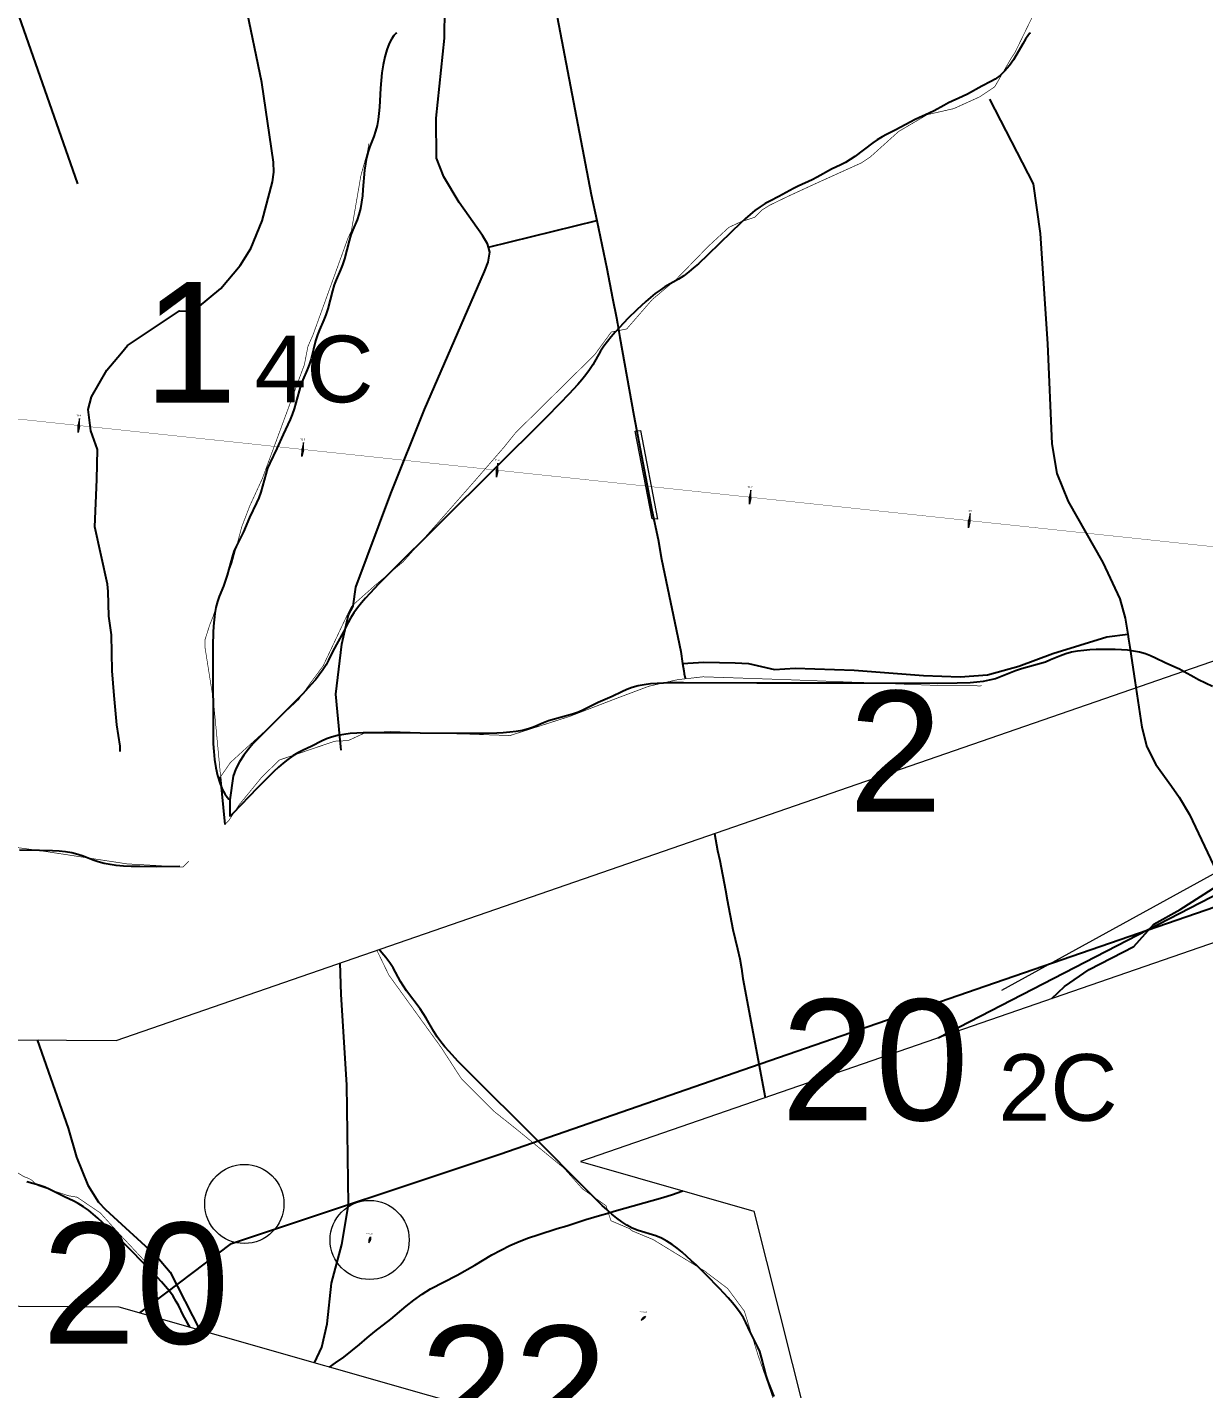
# Model space of a CAD drawing. Header units: metres. Extents: x -4 to 509425, y 7549 to 4732445.
# Drawn here: x 477752 to 479515, y 4719597 to 4721639 of the extents above; entities that cross this region are included whole.
import ezdxf

# ---------------------------------------------------------------- set-up
doc = ezdxf.new("R2010")
doc.units = ezdxf.units.M
doc.header["$LTSCALE"] = 0.01
doc.header["$MEASUREMENT"] = 0
doc.layers.get('0').update_dxf_attribs({"lineweight": 0})
for name, color, linetype in [('-----caminos burgos', 2, 'Continuous'), ('_00_LE_BURGOS', 1, 'Continuous'), ('_ARROYOS CHE', 70, 'Continuous'), ('autovias y carreteras CyL', 2, 'Continuous'), ('cauces CHE', 4, 'Continuous'), ('Lineas electricas aereas', 30, 'Continuous'), ('Placemark', 7, 'Continuous')]:
    doc.layers.add(name, color=color, linetype=linetype)
for name, color, linetype, lineweight in [('-LINEAQ AUXILIAR', 252, 'Continuous', 0), ('Apoyos__ptw_', 7, 'Continuous', 0), ('Carretera__ptw_', 32, 'Continuous', 0), ('Denominación apoyos__ptw_', 7, 'Continuous', 0), ('LEAR TRAMOS AEREOS', 2, 'Continuous', 0), ('LEAR TRAMOS AEREOS TEXTO', 2, 'Continuous', 0), ('NUMERO CIRCUITOS', 6, 'Continuous', 0), ('VCRB TEXTOS', 7, 'Continuous', 0), ('VCRB TRAMOS AEREOS', 2, 'Continuous', 0)]:
    doc.layers.add(name, color=color, linetype=linetype, lineweight=lineweight)
doc.styles.add('SOLARIA 2', font='arial.ttf')
doc.styles.get("Standard").update_dxf_attribs({"font": 'arial.ttf'})

msp = doc.modelspace()

# ---------------------------------------------------------------- linework, layer by layer
at = {"layer": '-----caminos burgos'}
for points in [[(478443, 4721309.099, 662.621), (478441.8, 4721313.799, 662.796), (478434.1, 4721326.6, 662.811), (478399.3, 4721375.699, 663.407), (478376.3, 4721414.499, 663.283), (478365, 4721442.399, 663.205), (478364.5, 4721502.399, 663.666), (478377, 4721622.399, 664.654), (478377.7, 4721667.499, 665.023), (478381.2, 4721682.099, 665.077), (478387.5, 4721686.699, 664.764), (478443.5, 4721708.799, 664.409), (478530.3, 4721735.699, 666.867)], [(477891, 4720552.6, 659.404), (477891, 4720560.599, 659.448), (477886, 4720592.6, 659.169), (477882, 4720636.6, 659.374), (477879, 4720673.6, 660.137), (477878, 4720727.599, 664.085), (477874, 4720755.599, 665.924), (477873, 4720792.6, 666.862), (477872, 4720803.599, 667.063), (477853, 4720889.599, 667.706), (477856, 4720960.599, 669.017), (477857, 4721005.599, 668.914), (477847, 4721033.6, 669.777), (477843, 4721065.599, 670.089), (477848, 4721084.599, 669.754), (477871, 4721124.6, 668.102), (477893, 4721150.599, 666.297), (477902, 4721161.599, 665.962), (477979.9, 4721213.299, 665.669), (477992.999, 4721212.799, 664.108), (478007.1, 4721218.099, 663.95), (478041.9, 4721246.7, 663.894), (478070.8, 4721281.499, 664.385), (478086.9, 4721306.799, 665.012), (478103.9, 4721348.599, 665.09), (478119.6, 4721406.699, 665.5), (478121.6, 4721421.599, 665.928), (478121, 4721436.599, 666.443), (478103.2, 4721555.799, 666.645), (478078.9, 4721673.599, 666.297)], [(479193.872, 4721530.771, 665.482), (479259.3, 4721403.999, 665.853), (479269.9, 4721329.399, 665.545), (479281.2, 4721163.999, 664.999), (479287.7, 4721013.699, 664.282), (479295.2, 4720969.3, 663.856), (479312.2, 4720927.599, 663.584), (479363.8, 4720835.899, 663.387), (479389.4, 4720781.499, 661.97), (479397.6, 4720752.5, 662.175), (479401.3, 4720728.499, 661.971)], [(478443, 4721309.099, 662.621), (478605.4, 4721348.799, 663.552)], [(478220.344, 4720574.804, 660.348), (478214.3, 4720638.599, 660.443), (478223.4, 4720713.3, 660.8), (478233.3, 4720757.299, 660.863), (478240.3, 4720770.599, 661.047), (478244.4, 4720798.8, 660.768), (478296.7, 4720939.699, 660.852), (478347.4, 4721065.199, 661.595), (478437.3, 4721272.399, 662.119), (478442.4, 4721286.6, 662.212), (478444.9, 4721301.399, 662.492), (478443, 4721309.099, 662.621)], [(479287.468, 4720181.968, 663.53), (479306.4, 4720200.199, 663.405), (479343.6, 4720225.599, 663.635), (479410.5, 4720259.999, 662.954), (479440.3, 4720293.599, 662.726), (479479.8, 4720315.499, 662.734), (480690.711, 4721090.194, 667.237)], [(478734, 4720684.6, 662.007), (478766, 4720686.599, 662.187), (478813, 4720685.599, 661.683), (478833, 4720684.599, 661.673), (478872, 4720675.599, 661.773), (478903, 4720677.599, 661.804), (478991, 4720674.6, 661.789), (479095, 4720666.599, 661.791), (479150, 4720664.599, 661.899), (479191, 4720667.6, 661.819), (479238, 4720680.599, 661.918), (479289, 4720699.599, 662.033), (479370, 4720724.599, 662.035), (479401.3, 4720728.499, 661.971)], [(479401.3, 4720728.499, 661.971), (479402.445, 4720721.007, 661.85)], [(479402.445, 4720721.007, 661.85), (479404.295, 4720708.899, 661.941)], [(479404.295, 4720708.899, 661.941), (479406.34, 4720695.519, 662.036)], [(479406.34, 4720695.519, 662.036), (479411.887, 4720659.15, 661.845), (479411.895, 4720659.094, 661.845)], [(479411.895, 4720659.094, 661.845), (479422.6, 4720588.899, 661.823), (479429.9, 4720559.699, 661.986), (479443.4, 4720532.799, 662.118), (479466.739, 4720500.284, 662.108)], [(479411.895, 4720659.094, 661.845), (479422.6, 4720588.899, 661.823), (479429.9, 4720559.699, 661.986), (479443.4, 4720532.799, 662.118), (479466.739, 4720500.284, 662.108)], [(478221.785, 4720559.599, 660.585), (478220.344, 4720574.804, 660.348)], [(478222.28, 4720554.367, 660.713), (478222.263, 4720554.554, 660.713), (478221.785, 4720559.599, 660.585)], [(479117.268, 4720123.123, 663.947), (479762.1, 4720456.099, 663.977), (479818.4, 4720477.499, 664.125), (479899.5, 4720503.499, 663.306), (480061.3, 4720558.899, 663.495), (480076.1, 4720561.7, 663.584), (480091.2, 4720561.999, 663.646), (480151.3, 4720558.299, 663.792), (480269.5, 4720535.599, 664.206), (480291.905, 4720529.242, 664.34)], [(479466.739, 4720500.284, 662.108), (479478.5, 4720483.899, 662.03), (479493.9, 4720458.099, 662.101), (479543.4, 4720353.399, 662.69)], [(478182.075, 4719635.638, 666.528), (478193.115, 4719659.39, 666.348), (478201.112, 4719694.327, 666.005), (478207.847, 4719755.361, 666.308), (478223.1, 4719812.999, 665.978), (478233.4, 4719872.5, 665.52), (478230.999, 4720052.799, 664.114), (478222.5, 4720188.099, 662.755), (478220.923, 4720235.507, 662.507)], [(477766.764, 4720120.082, 659.822), (477812.9, 4719987.599, 660.961), (477825.8, 4719944.199, 661.903), (477842.8, 4719902.299, 662.647), (477858.7, 4719876.799, 663.054), (477868.9, 4719865.699, 663.018), (477946.5, 4719794.699, 663.875), (477966.2, 4719771.899, 664.385), (478010.441, 4719684.716, 665.686)]]:
    msp.add_polyline3d(points, dxfattribs=at)
at = {"layer": '-LINEAQ AUXILIAR'}
msp.add_line((479859.597, 4720550.43), (479211.797, 4720193.901), dxfattribs=at)
msp.add_line((479859.597, 4720550.43), (479211.797, 4720193.901), dxfattribs=at)
at = {"color": 5}
for points in [[(490840.266, 4717243.146), (484895.504, 4717739.237), (483607.637, 4717664), (483465.041, 4717952.185), (479025.126, 4718116.267), (478713.772, 4718728.814), (478509.323, 4719542.064), (477889.601, 4719719.27), (475567.498, 4719734.471), (475570.116, 4720134.463), (477885.142, 4720119.308), (481205.446, 4721268.321)], [(481205.446, 4721268.321), (481336.779, 4720890.497), (478580.819, 4719937.652), (478841.025, 4719863.247), (479090.734, 4718869.963), (479275.072, 4718507.303), (483717.896, 4718343.114), (483848.697, 4718078.765), (484900.497, 4718140.211), (490826.186, 4717645.711)]]:
    msp.add_lwpolyline(points, dxfattribs=at)
at = {"layer": '_00_LE_BURGOS', "color": 2, "linetype": 'Continuous', "const_width": 2}
msp.add_lwpolyline([(477920.538, 4719710.424), (478058.1, 4719814.5), (478460.2, 4719948.8), (478824.495, 4720074.957), (479174.3, 4720196.2), (479546.284, 4720324.623), (479892.8, 4720444.3), (480261.662, 4720570.983), (480664.356, 4720709.285), (481039.451, 4720838.108), (481321.338, 4720934.92)], dxfattribs=at)
at = {"layer": '_00_LE_BURGOS', "color": 1, "linetype": 'Continuous', "const_width": 2}
msp.add_lwpolyline([(477920.538, 4719710.424), (478058.1, 4719814.5), (478460.2, 4719948.8), (478824.495, 4720074.957), (479174.3, 4720196.2), (479546.284, 4720324.623), (479892.8, 4720444.3), (480261.662, 4720570.983), (480664.356, 4720709.285), (481039.451, 4720838.108), (481321.338, 4720934.92)], dxfattribs=at)
at = {"layer": '_ARROYOS CHE', "const_width": 1}
for points in [[(478041.582, 4720514.762), (478056.383, 4720536.062), (478106.484, 4720581.861), (478158.785, 4720630.561), (478174.685, 4720653.161), (478195.186, 4720680.761), (478232.587, 4720759.861), (478238.088, 4720770.561), (478262.788, 4720792.561), (478273.588, 4720802.161), (478315.389, 4720837.261), (478370.291, 4720898.86), (478392.991, 4720924.76), (478423.392, 4720959.36), (478466.393, 4721008.96), (478483.894, 4721030.76), (478602.296, 4721147.66), (478627.097, 4721181.56), (478650.297, 4721186.259), (478688.698, 4721230.459), (478723.599, 4721259.759), (478755.5, 4721292.559), (478764.2, 4721301.559), (478772.9, 4721310.459), (478783.1, 4721319.859), (478793.301, 4721329.259), (478803.501, 4721338.659), (478812.601, 4721342.859), (478821.601, 4721347.059), (478831.801, 4721350.358), (478841.901, 4721353.658), (478853.001, 4721364.558), (478864.402, 4721371.658), (478873.502, 4721376.158), (478882.602, 4721380.558), (478891.702, 4721384.958), (478893.002, 4721385.558), (478932.202, 4721403.658), (479002.203, 4721435.357), (479015.604, 4721444.357), (479057.804, 4721482.357), (479100.805, 4721507.657), (479140.405, 4721516.656), (479178.806, 4721534.056), (479202.006, 4721549.556), (479224.907, 4721589.456), (479232.607, 4721601.556), (479261.609, 4721661.156)], [(478041.582, 4720514.762), (478030.884, 4720628.562), (478018.086, 4720709.163), (478018.186, 4720720.163), (478025.186, 4720742.063), (478030.487, 4720755.463), (478039.487, 4720784.463), (478042.587, 4720792.563), (478058.588, 4720834.763), (478073.389, 4720889.764), (478085.39, 4720921.064), (478103.991, 4720961.464), (478167.094, 4721132.564), (478172.495, 4721160.164), (478179.995, 4721177.164), (478221.697, 4721292.564), (478232.298, 4721322.064), (478237.598, 4721333.264), (478251.8, 4721416.065), (478261.401, 4721450.665), (478263.901, 4721464.365)], [(476897.409, 4720789.772), (476910.382, 4720785.075), (476961.982, 4720763.974), (476999.082, 4720751.374), (477020.282, 4720740.974), (477045.182, 4720733.273), (477078.382, 4720727.873), (477115.582, 4720721.873), (477217.682, 4720716.271), (477283.583, 4720716.771), (477392.983, 4720729.27), (477420.884, 4720737.569), (477423.984, 4720732.369), (477440.083, 4720723.669), (477475.083, 4720678.469), (477480.283, 4720666.468), (477628.879, 4720451.766), (477652.379, 4720425.565), (477673.379, 4720416.865), (477770.079, 4720403.964), (477892.979, 4720385.262), (477901.479, 4720383.962), (477985.379, 4720379.261), (477993.734, 4720388.026)], [(478048.281, 4720443.261), (478053.781, 4720448.861), (478069.881, 4720473.261), (478103.382, 4720514.161), (478129.683, 4720539.761), (478212.684, 4720567.96), (478232.684, 4720568.86), (478257.384, 4720580.16), (478294.984, 4720582.559), (478392.985, 4720579.258), (478475.385, 4720576.457), (478564.486, 4720605.057), (478639.587, 4720633.956), (478683.687, 4720650.456), (478726.588, 4720660.255), (478753.188, 4720663.255), (478764.688, 4720664.555), (478892.988, 4720660.153), (479111.489, 4720651.751), (479180.589, 4720650.95), (479182.389, 4720651.45)], [(478275.754, 4720254.482), (478293.678, 4720217.357), (478372.376, 4720108.356), (478392.975, 4720076.455), (478402.475, 4720061.755), (478452.374, 4720012.054), (478482.474, 4719988.154), (478555.773, 4719928.053), (478583.673, 4719896.852), (478619.272, 4719871.251), (478626.672, 4719848.751), (478654.672, 4719836.851), (478658.472, 4719833.551), (478690.072, 4719820.45), (478735.671, 4719792.55), (478766.571, 4719773.649), (478801.471, 4719747.249), (478826.67, 4719713.148), (478846.969, 4719647.548), (478880.167, 4719552.147)], [(477525.07, 4719977.164), (477526.17, 4719976.464), (477641.77, 4719971.163), (477653.47, 4719970.463), (477677.67, 4719957.962), (477705.57, 4719938.362), (477726.77, 4719927.362), (477746.469, 4719915.061), (477752.369, 4719912.861), (477757.369, 4719910.461), (477767.869, 4719901.261), (477813.669, 4719886.26), (477826.569, 4719884.06), (477861.269, 4719860.46), (477892.868, 4719825.659), (477892.968, 4719825.559), (477923.868, 4719792.559), (477923.968, 4719792.459), (477968.267, 4719739.558), (477993.397, 4719689.59)]]:
    msp.add_lwpolyline(points, dxfattribs=at)
at = {"layer": 'Apoyos__ptw_', "linetype": 'Continuous', "flags": 128}
for points in [[(477830.216, 4721051.952), (477828.201, 4721042.512), (477830.19, 4721042.3), (477827.989, 4721040.524), (477829.977, 4721040.311), (477827.963, 4721030.872), (477827.989, 4721040.524), (477828.201, 4721042.512), (477829.977, 4721040.311), (477830.19, 4721042.3)], [(478165.811, 4721016.081), (478163.797, 4721006.642), (478165.785, 4721006.429), (478163.584, 4721004.653), (478165.573, 4721004.441), (478163.558, 4720995.001), (478163.584, 4721004.653), (478163.797, 4721006.642), (478165.573, 4721004.441), (478165.785, 4721006.429)], [(478457.324, 4720984.922), (478455.31, 4720975.483), (478457.298, 4720975.271), (478455.097, 4720973.494), (478457.086, 4720973.282), (478455.071, 4720963.843), (478455.097, 4720973.494), (478455.31, 4720975.483), (478457.086, 4720973.282), (478457.298, 4720975.271)], [(478836.324, 4720944.413), (478834.309, 4720934.973), (478836.298, 4720934.761), (478834.097, 4720932.985), (478836.086, 4720932.772), (478834.071, 4720923.333), (478834.097, 4720932.985), (478834.309, 4720934.973), (478836.086, 4720932.772), (478836.298, 4720934.761)], [(479164.985, 4720909.284), (479162.97, 4720899.844), (479164.959, 4720899.632), (479162.758, 4720897.856), (479164.746, 4720897.643), (479162.732, 4720888.204), (479162.758, 4720897.856), (479162.97, 4720899.844), (479164.746, 4720897.643), (479164.959, 4720899.632)]]:
    msp.add_lwpolyline(points, close=True, dxfattribs=at)
at = {"layer": 'Apoyos__ptw_', "color": 2, "linetype": 'Continuous', "flags": 128}
for points in [[(478263.654, 4719815.439), (478265.633, 4719818.721), (478263.71, 4719819.271), (478266.183, 4719820.644), (478264.26, 4719821.194), (478266.238, 4719824.477), (478266.183, 4719820.644), (478265.633, 4719818.721), (478264.26, 4719821.194), (478263.71, 4719819.271)], [(478671.87, 4719699.456), (478675.152, 4719701.242), (478673.76, 4719702.678), (478676.588, 4719702.633), (478675.197, 4719704.07), (478678.479, 4719705.855), (478676.588, 4719702.633), (478675.152, 4719701.242), (478675.197, 4719704.07), (478673.76, 4719702.678)]]:
    msp.add_lwpolyline(points, close=True, dxfattribs=at)
at = {"layer": 'autovias y carreteras CyL'}
for points in [[(478530.3, 4721735.699, 666.867), (478597.2, 4721387.899, 663.885), (478605.4, 4721348.799, 663.552)], [(478530.3, 4721735.699, 666.867), (478597.2, 4721387.899, 663.885), (478605.4, 4721348.799, 663.552)], [(478605.4, 4721348.799, 663.552), (478620.4, 4721276.8, 662.922), (478629, 4721232.299, 662.763), (478635, 4721202.799, 662.537), (478636.47, 4721194.495, 662.473)], [(478605.4, 4721348.799, 663.552), (478620.4, 4721276.8, 662.922), (478629, 4721232.299, 662.763), (478635, 4721202.799, 662.537), (478636.47, 4721194.495, 662.473)], [(478636.47, 4721194.495, 662.473), (478640.187, 4721173.497, 662.413)], [(478636.47, 4721194.495, 662.473), (478640.187, 4721173.497, 662.413)], [(478640.187, 4721173.497, 662.413), (478660.9, 4721056.499, 661.87), (478688, 4720914.6, 661.931), (478697.4, 4720870.499, 661.87), (478702.5, 4720840.8, 661.77), (478731.5, 4720702.699, 661.915), (478734, 4720684.6, 662.007)], [(478640.187, 4721173.497, 662.413), (478660.9, 4721056.499, 661.87), (478688, 4720914.6, 661.931), (478697.4, 4720870.499, 661.87), (478702.5, 4720840.8, 661.77), (478731.5, 4720702.699, 661.915), (478734, 4720684.6, 662.007)], [(478734, 4720684.6, 662.007), (478735.791, 4720673.345, 661.962)], [(478734, 4720684.6, 662.007), (478735.791, 4720673.345, 661.962)], [(478735.791, 4720673.345, 661.962), (478736.489, 4720668.959, 661.976)], [(478735.791, 4720673.345, 661.962), (478736.489, 4720668.959, 661.976)], [(478736.489, 4720668.959, 661.976), (478737.723, 4720662.723, 662.031)], [(478736.489, 4720668.959, 661.976), (478737.723, 4720662.723, 662.031)], [(478781.662, 4720429.555, 662.148), (478786.5, 4720403.899, 662.151), (478789.7, 4720389.2, 662.295), (478798.1, 4720344.799, 662.566), (478800.6, 4720330, 662.497), (478809.3, 4720285.499, 662.933), (478816.4, 4720256.399, 663.093), (478819.6, 4720241.699, 663.209), (478822.4, 4720226.899, 663.312), (478824.1, 4720212, 663.482), (478857.874, 4720033.441, 665.158)], [(478781.662, 4720429.555, 662.148), (478786.5, 4720403.899, 662.151), (478789.7, 4720389.2, 662.295), (478798.1, 4720344.799, 662.566), (478800.6, 4720330, 662.497), (478809.3, 4720285.499, 662.933), (478816.4, 4720256.399, 663.093), (478819.6, 4720241.699, 663.209), (478822.4, 4720226.899, 663.312), (478824.1, 4720212, 663.482), (478857.874, 4720033.441, 665.158)], [(478620.5, 4719859.799, 666.351), (478631.614, 4719862.948, 665.838), (478704.5, 4719883.6, 665.904), (478718.9, 4719888.099, 665.948), (478733, 4719893.199, 665.78), (478734.618, 4719893.674, 665.796)], [(478620.5, 4719859.799, 666.351), (478631.614, 4719862.948, 665.838), (478704.5, 4719883.6, 665.904), (478718.9, 4719888.099, 665.948), (478733, 4719893.199, 665.78), (478734.618, 4719893.674, 665.796)], [(478204.623, 4719629.191, 666.242), (478214, 4719635.9, 666.205), (478226.5, 4719644.2, 665.92), (478249.9, 4719663.099, 665.658), (478261.1, 4719673.1, 665.572), (478272.7, 4719682.6, 665.368), (478296.5, 4719700.999, 665.281), (478319.5, 4719720.5, 664.992), (478331.3, 4719729.799, 664.956), (478343.5, 4719738.499, 664.763), (478356.1, 4719746.899, 664.842), (478396.2, 4719767.399, 664.482), (478422.4, 4719782.299, 664.483), (478448.3, 4719797.599, 664.533), (478461.5, 4719804.899, 664.644), (478475.1, 4719811.499, 664.695), (478488.9, 4719817.499, 664.541), (478502.9, 4719822.999, 664.706), (478517.1, 4719827.799, 664.819), (478545.8, 4719836.899, 665.18), (478560.3, 4719840.999, 665.349), (478588.8, 4719850.699, 665.899), (478612.9, 4719857.599, 666.26)], [(478204.623, 4719629.191, 666.242), (478214, 4719635.9, 666.205), (478226.5, 4719644.2, 665.92), (478249.9, 4719663.099, 665.658), (478261.1, 4719673.1, 665.572), (478272.7, 4719682.6, 665.368), (478296.5, 4719700.999, 665.281), (478319.5, 4719720.5, 664.992), (478331.3, 4719729.799, 664.956), (478343.5, 4719738.499, 664.763), (478356.1, 4719746.899, 664.842), (478396.2, 4719767.399, 664.482), (478422.4, 4719782.299, 664.483), (478448.3, 4719797.599, 664.533), (478461.5, 4719804.899, 664.644), (478475.1, 4719811.499, 664.695), (478488.9, 4719817.499, 664.541), (478502.9, 4719822.999, 664.706), (478517.1, 4719827.799, 664.819), (478545.8, 4719836.899, 665.18), (478560.3, 4719840.999, 665.349), (478588.8, 4719850.699, 665.899), (478612.9, 4719857.599, 666.26)], [(478612.9, 4719857.599, 666.26), (478620.5, 4719859.799, 666.351)], [(478612.9, 4719857.599, 666.26), (478620.5, 4719859.799, 666.351)]]:
    msp.add_polyline3d(points, dxfattribs=at)
at = {"layer": 'Carretera__ptw_', "linetype": 'Continuous', "flags": 128}
msp.add_lwpolyline([(478688.384, 4720901.333), (478663.073, 4721032.953), (478663.073, 4721032.953), (478663.073, 4721032.953), (478663.073, 4721032.953), (478663.073, 4721032.954), (478663.073, 4721032.954), (478663.073, 4721032.954), (478663.073, 4721032.954), (478663.073, 4721032.954), (478663.073, 4721032.954), (478663.073, 4721032.954), (478663.073, 4721032.954), (478663.073, 4721032.954), (478663.073, 4721032.954), (478663.073, 4721032.954), (478663.073, 4721032.954), (478663.073, 4721032.954), (478663.073, 4721032.954), (478663.073, 4721032.954), (478663.073, 4721032.954), (478663.073, 4721032.954), (478663.073, 4721032.954), (478663.073, 4721032.954), (478663.073, 4721032.954), (478663.073, 4721032.954), (478663.073, 4721032.954), (478663.073, 4721032.954), (478663.073, 4721032.954), (478663.074, 4721032.954), (478663.074, 4721032.954), (478663.074, 4721032.954), (478663.074, 4721032.954), (478671.135, 4721034.181), (478671.136, 4721034.181), (478671.136, 4721034.181), (478671.136, 4721034.181), (478671.136, 4721034.181), (478671.136, 4721034.181), (478671.136, 4721034.181), (478671.136, 4721034.181), (478671.136, 4721034.181), (478671.136, 4721034.181), (478671.136, 4721034.181), (478671.136, 4721034.181), (478671.136, 4721034.181), (478671.136, 4721034.181), (478671.136, 4721034.181), (478671.136, 4721034.181), (478671.136, 4721034.181), (478671.136, 4721034.181), (478671.136, 4721034.181), (478671.136, 4721034.181), (478671.136, 4721034.181), (478671.136, 4721034.181), (478671.136, 4721034.181), (478671.137, 4721034.181), (478671.137, 4721034.181), (478671.137, 4721034.181), (478671.137, 4721034.181), (478671.137, 4721034.181), (478671.137, 4721034.181), (478671.137, 4721034.18), (478696.198, 4720901.16), (478696.198, 4720901.16), (478696.198, 4720901.16), (478696.198, 4720901.16), (478696.198, 4720901.16), (478696.198, 4720901.16), (478696.198, 4720901.16), (478696.198, 4720901.16), (478696.198, 4720901.16), (478696.198, 4720901.16), (478696.198, 4720901.16), (478696.198, 4720901.16), (478696.198, 4720901.16), (478696.198, 4720901.16), (478696.198, 4720901.16), (478696.198, 4720901.16), (478696.198, 4720901.16), (478696.198, 4720901.16), (478696.198, 4720901.16), (478696.198, 4720901.16), (478696.198, 4720901.16), (478696.198, 4720901.159), (478696.198, 4720901.159), (478696.198, 4720901.159), (478696.198, 4720901.159), (478696.198, 4720901.159), (478696.198, 4720901.159), (478696.198, 4720901.159), (478696.198, 4720901.159), (478696.198, 4720901.159), (478696.198, 4720901.159), (478696.198, 4720901.159), (478696.197, 4720901.159), (478696.197, 4720901.159), (478696.197, 4720901.159), (478688.384, 4720901.333)], dxfattribs=at)
msp.add_lwpolyline([(478688.384, 4720901.333), (478663.073, 4721032.953), (478663.073, 4721032.953), (478663.073, 4721032.953), (478663.073, 4721032.953), (478663.073, 4721032.954), (478663.073, 4721032.954), (478663.073, 4721032.954), (478663.073, 4721032.954), (478663.073, 4721032.954), (478663.073, 4721032.954), (478663.073, 4721032.954), (478663.073, 4721032.954), (478663.073, 4721032.954), (478663.073, 4721032.954), (478663.073, 4721032.954), (478663.073, 4721032.954), (478663.073, 4721032.954), (478663.073, 4721032.954), (478663.073, 4721032.954), (478663.073, 4721032.954), (478663.073, 4721032.954), (478663.073, 4721032.954), (478663.073, 4721032.954), (478663.073, 4721032.954), (478663.073, 4721032.954), (478663.073, 4721032.954), (478663.073, 4721032.954), (478663.073, 4721032.954), (478663.074, 4721032.954), (478663.074, 4721032.954), (478663.074, 4721032.954), (478663.074, 4721032.954), (478671.135, 4721034.181), (478671.136, 4721034.181), (478671.136, 4721034.181), (478671.136, 4721034.181), (478671.136, 4721034.181), (478671.136, 4721034.181), (478671.136, 4721034.181), (478671.136, 4721034.181), (478671.136, 4721034.181), (478671.136, 4721034.181), (478671.136, 4721034.181), (478671.136, 4721034.181), (478671.136, 4721034.181), (478671.136, 4721034.181), (478671.136, 4721034.181), (478671.136, 4721034.181), (478671.136, 4721034.181), (478671.136, 4721034.181), (478671.136, 4721034.181), (478671.136, 4721034.181), (478671.136, 4721034.181), (478671.136, 4721034.181), (478671.136, 4721034.181), (478671.137, 4721034.181), (478671.137, 4721034.181), (478671.137, 4721034.181), (478671.137, 4721034.181), (478671.137, 4721034.181), (478671.137, 4721034.181), (478671.137, 4721034.18), (478696.198, 4720901.16), (478696.198, 4720901.16), (478696.198, 4720901.16), (478696.198, 4720901.16), (478696.198, 4720901.16), (478696.198, 4720901.16), (478696.198, 4720901.16), (478696.198, 4720901.16), (478696.198, 4720901.16), (478696.198, 4720901.16), (478696.198, 4720901.16), (478696.198, 4720901.16), (478696.198, 4720901.16), (478696.198, 4720901.16), (478696.198, 4720901.16), (478696.198, 4720901.16), (478696.198, 4720901.16), (478696.198, 4720901.16), (478696.198, 4720901.16), (478696.198, 4720901.16), (478696.198, 4720901.16), (478696.198, 4720901.159), (478696.198, 4720901.159), (478696.198, 4720901.159), (478696.198, 4720901.159), (478696.198, 4720901.159), (478696.198, 4720901.159), (478696.198, 4720901.159), (478696.198, 4720901.159), (478696.198, 4720901.159), (478696.198, 4720901.159), (478696.198, 4720901.159), (478696.197, 4720901.159), (478696.197, 4720901.159), (478696.197, 4720901.159), (478688.384, 4720901.333)], dxfattribs=at)
at = {"layer": 'cauces CHE'}
for points in [[(478305.506, 4721630.078), (478304.01, 4721629.204), (478301.332, 4721626.109), (478297.922, 4721621.021), (478294.306, 4721614.136), (478290.7, 4721604.858), (478287.658, 4721594.142), (478285.222, 4721582.505), (478283.369, 4721570.49), (478282.051, 4721558.65), (478281.209, 4721547.543), (478280.355, 4721528.216), (478279.773, 4721518.841), (478278.943, 4721509.569), (478277.767, 4721500.441), (478276.122, 4721491.507), (478273.858, 4721482.829), (478271.162, 4721475.107), (478265.162, 4721459.914), (478262.528, 4721452.167), (478260.273, 4721443.1), (478258.658, 4721433.769), (478257.479, 4721424.257), (478254.996, 4721395.286), (478254.062, 4721385.672), (478252.84, 4721376.178), (478251.165, 4721366.872), (478248.834, 4721357.837), (478246.123, 4721350.121), (478239.89, 4721335.025), (478236.976, 4721327.393), (478234.224, 4721318.533), (478227.256, 4721291.419), (478224.444, 4721282.584), (478221.444, 4721274.987), (478214.884, 4721260.027), (478211.888, 4721252.429), (478209.082, 4721243.591), (478202.097, 4721216.484), (478199.302, 4721207.641), (478196.321, 4721200.037), (478189.802, 4721185.06), (478186.826, 4721177.453), (478184.043, 4721168.606), (478177.119, 4721141.474), (478174.341, 4721132.624), (478171.372, 4721125.015), (478164.867, 4721110.032), (478161.888, 4721102.427), (478159.088, 4721093.586), (478151.957, 4721066.54), (478149.015, 4721057.758), (478145.835, 4721050.237), (478135.099, 4721028.167), (478126.041, 4721006.918), (478115.296, 4720984.853), (478112.104, 4720977.336), (478109.138, 4720968.564), (478101.782, 4720941.61), (478098.811, 4720932.841), (478095.611, 4720925.327), (478084.827, 4720903.278), (478075.704, 4720882.056), (478064.865, 4720860.029), (478061.644, 4720852.524), (478058.655, 4720843.762), (478051.414, 4720816.759), (478048.615, 4720807.918), (478045.67, 4720800.299), (478039.4, 4720785.216), (478036.688, 4720777.5), (478034.411, 4720768.62), (478032.803, 4720759.463), (478031.691, 4720750.1), (478030.941, 4720740.587), (478030.452, 4720730.965), (478029.972, 4720711.514), (478029.854, 4720682.08), (478030.205, 4720583.66), (478030.487, 4720563.785), (478031.209, 4720552.514), (478032.518, 4720540.457), (478034.448, 4720528.197), (478037.029, 4720516.316), (478040.264, 4720505.383), (478044.091, 4720495.941), (478047.826, 4720489.099), (478051.324, 4720484.044), (478054.037, 4720480.963), (478055.481, 4720480.071)], [(479255.511, 4721630.071), (479254.232, 4721629.111), (479251.725, 4721625.866), (479248.242, 4721620.709), (479244.102, 4721613.977), (479235.217, 4721598.344), (479230.057, 4721589.962), (479223.84, 4721581.336), (479217.012, 4721573.386), (479209.848, 4721566.476), (479202.648, 4721560.959), (479196.04, 4721557.137), (479182.521, 4721550.299), (479161.085, 4721538.367), (479153.799, 4721534.625), (479132.681, 4721525.179), (479125.368, 4721521.457), (479110.915, 4721513.597), (479103.603, 4721509.877), (479082.512, 4721500.364), (479075.228, 4721496.588), (479053.641, 4721484.64), (479039.782, 4721477.843), (479032.94, 4721474.233), (479025.884, 4721469.923), (479018.998, 4721465.203), (478991.988, 4721445.04), (478985.098, 4721440.333), (478978.037, 4721436.039), (478971.191, 4721432.445), (478957.324, 4721425.683), (478935.724, 4721413.811), (478928.439, 4721410.06), (478907.376, 4721400.554), (478900.088, 4721396.808), (478878.488, 4721384.936), (478864.649, 4721378.108), (478857.836, 4721374.434), (478850.069, 4721369.475), (478842.547, 4721363.922), (478835.207, 4721357.931), (478827.999, 4721351.618), (478820.886, 4721345.077), (478806.835, 4721331.571), (478771.918, 4721297.264), (478757.734, 4721284.047), (478750.519, 4721277.731), (478743.18, 4721271.709), (478735.675, 4721266.082), (478727.953, 4721260.978), (478707.652, 4721249.518), (478700.225, 4721244.643), (478692.998, 4721239.287), (478685.928, 4721233.563), (478678.982, 4721227.561), (478665.376, 4721214.974), (478652.107, 4721201.88), (478639.25, 4721188.434), (478633.045, 4721181.582), (478627.052, 4721174.63), (478621.339, 4721167.555), (478615.996, 4721160.322), (478611.136, 4721152.888), (478599.732, 4721132.563), (478594.656, 4721124.828), (478589.062, 4721117.31), (478583.077, 4721109.956), (478576.801, 4721102.724), (478563.668, 4721088.505), (478550.084, 4721074.478), (478529.342, 4721053.597), (478292.611, 4720817.729), (478278.845, 4720803.789), (478265.404, 4720789.714), (478258.907, 4720782.584), (478252.643, 4720775.358), (478246.701, 4720767.998), (478241.197, 4720760.457), (478236.284, 4720752.671), (478232.646, 4720745.844), (478225.865, 4720731.986), (478210.027, 4720703.191), (478203.263, 4720689.326), (478199.64, 4720682.493), (478194.839, 4720674.839), (478189.464, 4720667.423), (478183.657, 4720660.186), (478177.53, 4720653.082), (478164.635, 4720639.138), (478144.441, 4720618.576), (478103.377, 4720577.73), (478089.997, 4720563.956), (478083.172, 4720556.014), (478076.35, 4720546.85), (478069.971, 4720536.819), (478064.466, 4720526.278), (478060.223, 4720515.608), (478055.481, 4720480.071)], [(479528.479, 4720650.057), (479507.536, 4720659.992), (479500.283, 4720663.87), (479485.933, 4720672.007), (479478.658, 4720675.837), (479471.656, 4720679.106), (479457.529, 4720685.363), (479442.778, 4720692.581), (479435.33, 4720696.021), (479427.682, 4720698.981), (479419.035, 4720701.405), (479410.1, 4720703.118), (479400.954, 4720704.296), (479391.66, 4720705.067), (479382.269, 4720705.524), (479372.822, 4720705.725), (479363.357, 4720705.7), (479353.908, 4720705.452), (479344.511, 4720704.957), (479335.207, 4720704.163), (479326.042, 4720702.989), (479317.074, 4720701.319), (479308.372, 4720698.996), (479300.648, 4720696.199), (479285.557, 4720689.759), (479277.935, 4720686.735), (479269.092, 4720683.857), (479242.024, 4720676.591), (479233.189, 4720673.735), (479225.579, 4720670.737), (479210.518, 4720664.37), (479202.812, 4720661.617), (479193.778, 4720659.267), (479184.457, 4720657.613), (479174.924, 4720656.474), (479165.237, 4720655.709), (479145.565, 4720654.905), (479115.682, 4720654.612), (479005.529, 4720654.971), (478845.433, 4720655.2), (478735.258, 4720655.624), (478715.353, 4720655.393), (478705.476, 4720655.096), (478695.682, 4720654.6), (478686.005, 4720653.82), (478676.493, 4720652.642), (478667.209, 4720650.912), (478658.236, 4720648.432), (478650.612, 4720645.501), (478643.183, 4720642.095), (478628.452, 4720634.98), (478607.26, 4720625.786), (478585.293, 4720614.803), (478577.807, 4720611.536), (478569.065, 4720608.499), (478560.12, 4720605.953), (478542.11, 4720601.149), (478533.279, 4720598.325), (478525.667, 4720595.364), (478510.592, 4720589.081), (478502.876, 4720586.369), (478493.831, 4720584.062), (478484.499, 4720582.449), (478474.956, 4720581.346), (478465.259, 4720580.615), (478455.452, 4720580.15), (478435.628, 4720579.724), (478395.61, 4720579.766), (478285.217, 4720580.716), (478265.262, 4720580.607), (478255.354, 4720580.386), (478245.522, 4720579.979), (478235.803, 4720579.3), (478226.245, 4720578.233), (478216.914, 4720576.618), (478207.898, 4720574.242), (478200.248, 4720571.373), (478192.81, 4720567.99), (478178.134, 4720560.743), (478164.175, 4720554.205), (478157.324, 4720550.627), (478149.833, 4720545.95), (478142.584, 4720540.688), (478135.519, 4720534.983), (478128.592, 4720528.945), (478121.55, 4720522.439), (478113.652, 4720514.789), (478096.333, 4720497.354), (478060.04, 4720459.614), (478055.481, 4720455.071)], [(479528.479, 4720650.057), (479507.536, 4720659.992), (479500.283, 4720663.87), (479485.933, 4720672.007), (479484.482, 4720672.77)], [(478055.481, 4720480.071), (478055.481, 4720455.071)], [(477980.479, 4720380.071), (477945.206, 4720379.695), (477920.269, 4720379.847), (477907.691, 4720380.174), (477895.781, 4720380.741), (477885.096, 4720381.605), (477875.843, 4720382.828), (477866.93, 4720384.528), (477858.274, 4720386.85), (477850.569, 4720389.591), (477835.379, 4720395.613), (477827.612, 4720398.209), (477818.503, 4720400.373), (477809.106, 4720401.844), (477799.499, 4720402.811), (477789.742, 4720403.42), (477769.953, 4720403.987), (477740.053, 4720404.355)], [(478871.535, 4719585.197), (478865.116, 4719600.222), (478862.188, 4719607.851), (478859.45, 4719616.721), (478852.509, 4719643.863), (478849.613, 4719652.672), (478846.451, 4719660.21), (478835.486, 4719682.221), (478828.872, 4719696.181), (478825.258, 4719703.038), (478820.344, 4719710.85), (478814.821, 4719718.414), (478808.851, 4719725.796), (478802.557, 4719733.046), (478789.339, 4719747.285), (478768.701, 4719768.236), (478754.668, 4719781.919), (478747.579, 4719788.616), (478740.425, 4719795.161), (478733.184, 4719801.49), (478725.821, 4719807.518), (478718.289, 4719813.131), (478710.527, 4719818.178), (478702.455, 4719822.464), (478693.862, 4719825.918), (478667.279, 4719834.287), (478658.7, 4719837.747), (478650.613, 4719842.064), (478642.846, 4719847.151), (478635.317, 4719852.81), (478627.964, 4719858.889), (478620.737, 4719865.273), (478613.601, 4719871.872), (478592.498, 4719892.403), (478508.872, 4719976.463), (478417.959, 4720067.145), (478397.327, 4720088.203), (478384.073, 4720102.449), (478377.737, 4720109.693), (478371.698, 4720117.06), (478366.06, 4720124.594), (478360.96, 4720132.351), (478349.702, 4720152.698), (478345.305, 4720159.721), (478340.558, 4720166.6), (478320.45, 4720193.67), (478315.708, 4720200.561), (478311.318, 4720207.601), (478300.096, 4720228.029), (478295.042, 4720235.796), (478289.457, 4720243.35), (478283.477, 4720250.746), (478279.226, 4720255.683)], [(477995.87, 4719688.883), (477985.671, 4719707.258), (477978.806, 4719721.097), (477975.123, 4719727.915), (477970.257, 4719735.556), (477964.824, 4719742.964), (477958.969, 4719750.201), (477952.806, 4719757.314), (477946.42, 4719764.338), (477933.223, 4719778.221), (477899.238, 4719812.537), (477885.515, 4719826.137), (477871.711, 4719839.529), (477857.728, 4719852.457), (477850.612, 4719858.609), (477843.367, 4719864.442), (477835.944, 4719869.836), (477828.278, 4719874.639), (477821.426, 4719878.238), (477807.472, 4719884.823), (477785.487, 4719895.801), (477777.972, 4719899.005), (477769.205, 4719901.99), (477751.278, 4719907.006)]]:
    msp.add_lwpolyline(points, dxfattribs=at)
at = {"layer": 'LEAR TRAMOS AEREOS', "const_width": 0.5}
msp.add_lwpolyline([(476816.337, 4721149.673), (479546.603, 4720857.846), (479826.908, 4720582.537)], dxfattribs=at)
msp.add_lwpolyline([(476816.337, 4721149.673), (479546.603, 4720857.846), (479826.908, 4720582.537)], dxfattribs=at)
at = {"layer": 'Lineas electricas aereas'}
msp.add_polyline3d([(477920.538, 4719710.424, 667.144), (478058.1, 4719814.5, 668.7), (478460.2, 4719948.8, 664.6), (478824.495, 4720074.957, 664.4), (479174.3, 4720196.2, 663.4), (479546.284, 4720324.623, 664.245), (479892.8, 4720444.3, 664.2), (480261.662, 4720570.983, 668.884), (480664.356, 4720709.285, 673.998), (481039.451, 4720838.108, 678.761), (481321.338, 4720934.92, 682.341)], dxfattribs=at)
at = {"layer": 'Placemark'}
for p, q in [((477726.955, 4721690.117), (477827.066, 4721404.07)), ((478048.281, 4720443.261), (478041.582, 4720514.762))]:
    msp.add_line(p, q, dxfattribs=at)
at = {"layer": 'VCRB TEXTOS'}
for centre in [(478077.153, 4719873.993), (478264.946, 4719819.958)]:
    msp.add_circle(centre, 59.301, dxfattribs=at)

# ---------------------------------------------------------------- texts
at = {"layer": 'Denominación apoyos__ptw_', "linetype": 'Continuous', "char_height": 2.5, "attachment_point": 8, "line_spacing_factor": 0.5}
for s, insert in [('T1-4', (477829.089, 4721055.012)), ('T1-5', (478164.685, 4721019.141)), ('T1-6', (478456.198, 4720987.983)), ('T1-7', (478835.197, 4720947.473)), ('T1-8', (479163.858, 4720912.344))]:
    msp.add_mtext(s, dxfattribs=dict(at, insert=insert))
at = {"layer": 'Denominación apoyos__ptw_', "color": 2, "linetype": 'Continuous', "char_height": 2.5, "attachment_point": 8, "line_spacing_factor": 0.5}
for s, insert in [('T22-64', (478264.946, 4719827.658)), ('T22-63', (478675.174, 4719710.256))]:
    msp.add_mtext(s, dxfattribs=dict(at, insert=insert))
at = {"layer": 'LEAR TRAMOS AEREOS TEXTO', "style": 'SOLARIA 2'}
for s, height, p in [('1', 181.281, (477925.748, 4721075.606)), ('20', 181.2814, (478881.527, 4719999.492))]:
    msp.add_text(s, height=height, dxfattribs=at).set_placement(p)
at = {"layer": 'NUMERO CIRCUITOS', "style": 'SOLARIA 2'}
for s, p in [('4C', (478092.362, 4721076.181)), ('2C', (479207.48, 4719998.669)), ('2C', (479207.48, 4719998.669))]:
    msp.add_text(s, height=100, dxfattribs=at).set_placement(p)
at = {"layer": 'VCRB TEXTOS', "color": 143, "true_color": 0x7aafdf, "style": 'SOLARIA 2'}
for s, height, p in [('2', 181.281, (478982.844, 4720462.054)), ('20', 181.2814, (477773.457, 4719664.364)), ('22', 181.2814, (478340.185, 4719509.947))]:
    msp.add_text(s, height=height, dxfattribs=at).set_placement(p)
at = {"layer": 'VCRB TRAMOS AEREOS', "style": 'SOLARIA 2'}
msp.add_text('20', height=181.2814, dxfattribs=at).set_placement((478881.527, 4719999.492))

doc.saveas('drawing.dxf')
